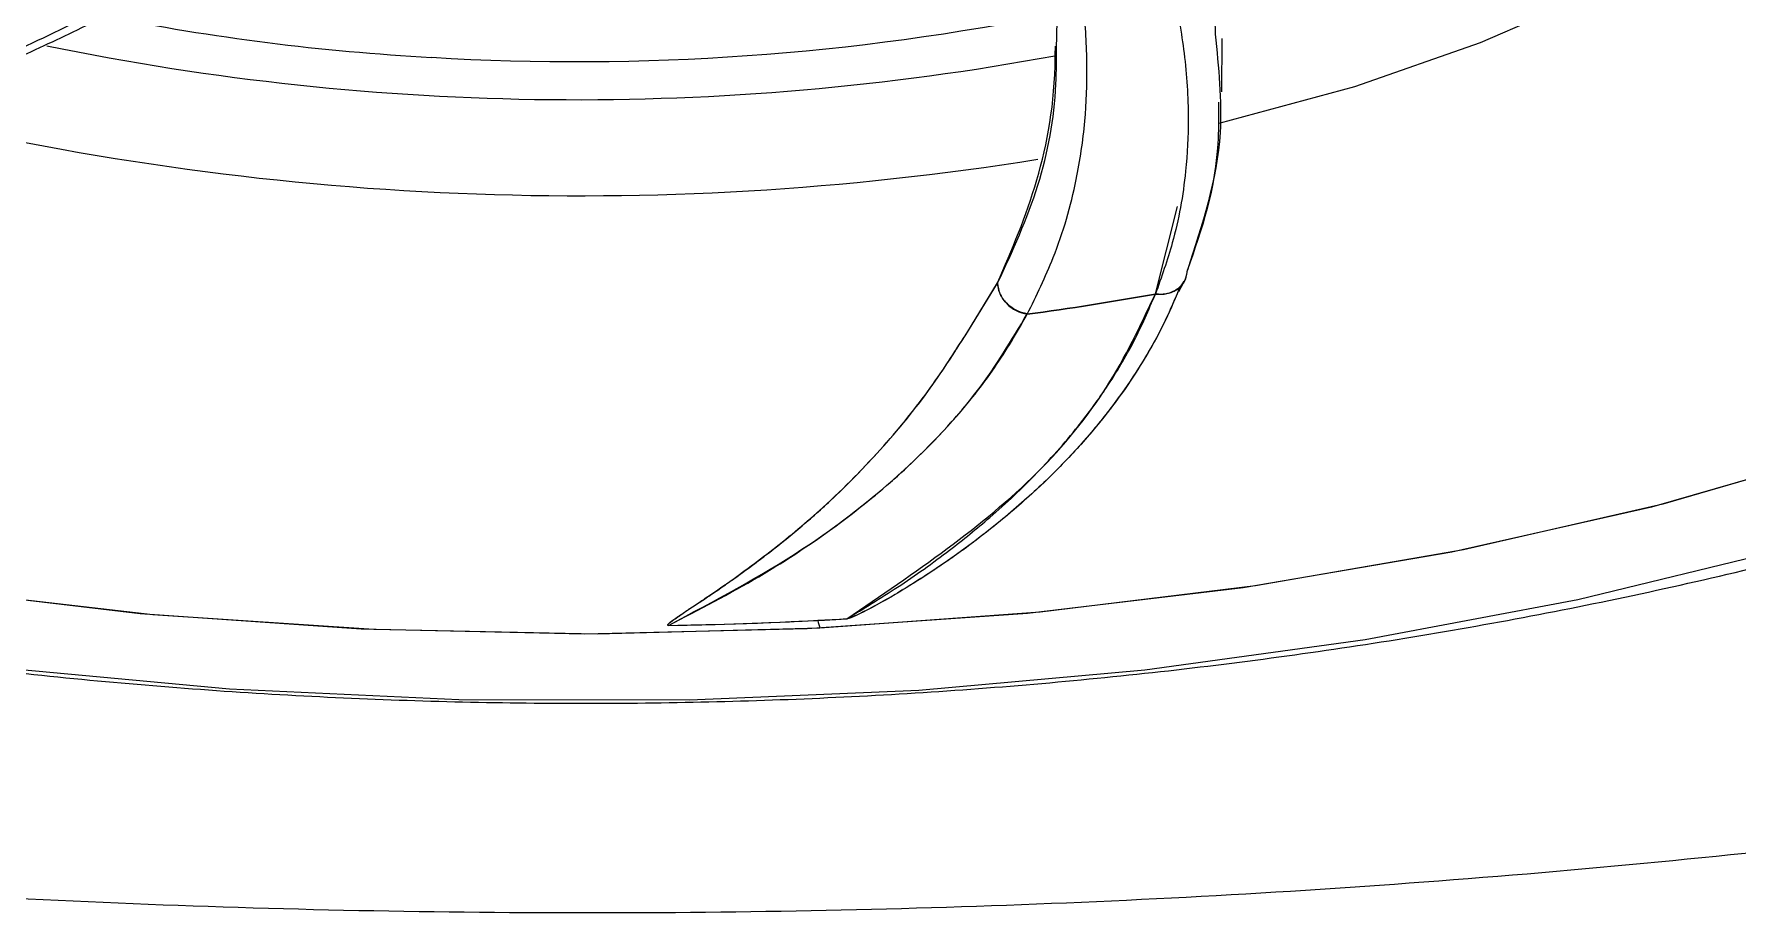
# Model space of a CAD drawing. Header units: inches. Extents: x 2 to 86, y -22 to 129.
# Drawn here: x 44.075 to 45.137, y 74.44 to 74.988 of the extents above; entities that cross this region are included whole.
import ezdxf

# ---------------------------------------------------------------- set-up
doc = ezdxf.new("R2010")
doc.units = ezdxf.units.IN
doc.header["$MEASUREMENT"] = 0
doc.layers.add('BDIM_CYAN', color=4, linetype='Continuous')

# ---------------------------------------------------------------- blocks, each defined once
blk = doc.blocks.new('2020 RHYTHM')
at = {"layer": 'BDIM_CYAN', "color": 3}
for p, q in [((42.4421, 73.9667), (42.4423, 74)), ((42.4007, 73.8408), (42.4146, 73.8953)), ((42.2824, 73.8151), (42.3023, 73.8473)), ((42.2831, 73.8162), (42.3023, 73.8475)), ((42.4154, 73.8422), (42.418, 73.8471)), ((42.416, 73.8439), (42.4186, 73.8488))]:
    blk.add_line(p, q, dxfattribs=at)
at = {"layer": 'BDIM_CYAN', "color": 3, "flags": 128}
for points in [[(42.7908, 73.6807), (42.6642, 73.6499), (42.5315, 73.625), (42.3941, 73.6061), (42.2531, 73.5935), (42.1101, 73.5873), (41.9663, 73.5876), (41.8232, 73.5943), (41.6821, 73.6074), (41.5443, 73.6268), (41.4113, 73.6522), (41.2843, 73.6834), (41.1645, 73.7202), (41.0531, 73.7622), (40.9511, 73.8089), (40.8596, 73.8599), (40.7793, 73.9148), (40.7112, 73.9729), (40.6558, 74.0338), (40.6136, 74.0969), (40.5851, 74.1615)], [(42.885, 74.2099), (42.8695, 74.1834), (42.8356, 74.141), (42.7914, 74.1007), (42.7374, 74.063), (42.6745, 74.0283), (42.6034, 73.9972), (42.5249, 73.9699), (42.4402, 73.9469)], [(42.885, 74.2099), (42.8695, 74.1834), (42.8356, 74.141), (42.7914, 74.1007), (42.7374, 74.063), (42.6745, 74.0283), (42.6034, 73.9972), (42.5249, 73.9699), (42.4402, 73.9469)], [(42.1914, 73.6322), (42.0525, 73.6286), (41.9133, 73.6314), (41.7754, 73.6406), (41.6401, 73.6562), (41.5089, 73.6779), (41.383, 73.7056), (41.2639, 73.739), (41.1526, 73.7776), (41.0504, 73.8212), (40.9583, 73.8693), (40.8772, 73.9214), (40.8079, 73.9769), (40.7513, 74.0353), (40.714, 74.0859)], [(42.8278, 73.7416), (42.7102, 73.7078), (42.5857, 73.6797), (42.4555, 73.6575), (42.3209, 73.6415), (42.1835, 73.6318), (42.0444, 73.6286), (41.9053, 73.6317), (41.7675, 73.6413), (41.6324, 73.6573), (41.5015, 73.6794), (41.376, 73.7074), (41.2572, 73.7411), (41.1465, 73.78), (41.0448, 73.8239), (40.9533, 73.8722), (40.8728, 73.9245), (40.8043, 73.9802), (40.7672, 74.0172)], [(43.3401, 74.0576), (43.3293, 74.0431), (43.2761, 73.9843), (43.2102, 73.9284), (43.1322, 73.8759), (43.0429, 73.8272), (42.9433, 73.783), (42.8344, 73.7437), (42.7172, 73.7096), (42.593, 73.6812), (42.4631, 73.6587), (42.3288, 73.6423), (42.1914, 73.6322)]]:
    blk.add_lwpolyline(points, dxfattribs=at)
at = {"layer": 'BDIM_CYAN', "color": 3}
for centre, radius, start, end in [((42.0268, 75.42), 1.4339, 258.6822, 266.8979), ((42.0398, 75.4949), 1.5094, 266.5596, 281.5213), ((42.0395, 75.6007), 1.6389, 258.3744, 280.4956), ((42.0413, 75.7115), 1.8096, 256.1238, 279.0986), ((42.0685, 75.6826), 1.8715, 277.7461, 280.2248), ((42.0685, 75.6823), 1.8714, 277.7463, 280.225), ((42.044, 76.5829), 2.9494, 271.0302, 273.192), ((42.0438, 76.5873), 2.9538, 271.0309, 272.8381), ((42.0452, 76.5587), 2.9251, 272.8402, 273.1943), ((43.5371, 74.0038), 1.396, 195.2301, 195.4382)]:
    blk.add_arc(centre, radius, start, end, dxfattribs=at)
for points, knots in [([(42.346, 74.2451), (42.3473, 74.2431), (42.3572, 74.2277), (42.3731, 74.1994), (42.3924, 74.1619), (42.4078, 74.1268), (42.4203, 74.0936), (42.4298, 74.0608), (42.4376, 74.0301), (42.4378, 74.0112), (42.438, 74.0027)], [0, 0, 0, 0, 0.024033, 0.185919, 0.342497, 0.478932, 0.615356, 0.751986, 0.889086, 1, 1, 1, 1]), ([(42.3226, 74.2288), (42.3383, 74.2025), (42.3708, 74.1482), (42.3978, 74.0818), (42.4125, 74.0289), (42.4195, 73.9897), (42.4219, 73.9523), (42.4199, 73.9127), (42.4134, 73.8761), (42.4045, 73.8512), (42.4008, 73.8406)], [0, 0, 0, 0, 0.191921, 0.39684, 0.49306, 0.5922, 0.698468, 0.786172, 0.909242, 1, 1, 1, 1]), ([(42.3391, 73.9966), (42.3393, 74.0025), (42.3399, 74.0224), (42.3356, 74.0575), (42.326, 74.1058), (42.3109, 74.1568), (42.2954, 74.1934), (42.2882, 74.2106)], [0, 0, 0, 0, 0.086323, 0.294527, 0.501619, 0.766724, 1, 1, 1, 1]), ([(42.3208, 73.828), (42.3265, 73.8397), (42.3398, 73.8668), (42.3513, 73.9072), (42.3573, 73.9474), (42.3586, 73.9835), (42.3565, 74.0194), (42.3514, 74.0541), (42.3414, 74.0988), (42.3242, 74.1512), (42.307, 74.1939), (42.2968, 74.214), (42.2966, 74.2144)], [0, 0, 0, 0, 0.102707, 0.238088, 0.335904, 0.42753, 0.521608, 0.612619, 0.690535, 0.855223, 0.996968, 1, 1, 1, 1]), ([(41.3561, 73.9584), (41.3941, 73.966), (41.469, 73.9809), (41.5626, 74.0101), (41.6392, 74.0396), (41.7014, 74.0676), (41.7658, 74.1013), (41.8272, 74.1378), (41.8663, 74.166), (41.8835, 74.1783)], [0, 0, 0, 0, 0.188837, 0.372, 0.49212, 0.611221, 0.729686, 0.881337, 1, 1, 1, 1]), ([(41.362, 73.9327), (41.3843, 73.937), (41.4362, 73.9468), (41.507, 73.9652), (41.5732, 73.9862), (41.6292, 74.007), (41.682, 74.0293), (41.7303, 74.0525), (41.7893, 74.084), (41.8528, 74.1225), (41.8988, 74.1563), (41.9193, 74.1715)], [0, 0, 0, 0, 0.103862, 0.240764, 0.33968, 0.432336, 0.527471, 0.619505, 0.698297, 0.864836, 1, 1, 1, 1]), ([(41.9567, 74.1665), (41.9321, 74.1453), (41.8786, 74.0994), (41.8007, 74.0492), (41.7305, 74.0112), (41.6749, 73.985), (41.6184, 73.9621), (41.5547, 73.9401), (41.492, 73.9219), (41.4459, 73.9117), (41.4264, 73.9073)], [0, 0, 0, 0, 0.178434, 0.386772, 0.484599, 0.585394, 0.693435, 0.782603, 0.907728, 1, 1, 1, 1]), ([(41.4294, 73.9049), (41.4687, 73.9141), (41.538, 73.9302), (41.6225, 73.9593), (41.6827, 73.9839), (41.7295, 74.0056), (41.7765, 74.03), (41.8318, 74.0623), (41.8988, 74.1073), (41.9431, 74.1445), (41.9678, 74.1652)], [0, 0, 0, 0, 0.184544, 0.325597, 0.423049, 0.499102, 0.579959, 0.688137, 0.826036, 1, 1, 1, 1]), ([(40.4424, 74.09), (40.4538, 74.08), (40.4986, 74.0405), (40.5848, 73.9792), (40.7019, 73.9054), (40.8296, 73.8383), (40.967, 73.7778), (41.1126, 73.725), (41.2643, 73.6806), (41.4196, 73.6449), (41.577, 73.6177), (41.7352, 73.5987), (41.894, 73.5876), (42.0529, 73.5842), (42.2117, 73.5884), (42.3701, 73.6003), (42.528, 73.6202), (42.6853, 73.6484), (42.8419, 73.6856), (42.9975, 73.7328), (43.1512, 73.791), (43.2947, 73.8577), (43.425, 73.9315), (43.5347, 74.0039), (43.5994, 74.0567), (43.628, 74.0801)], [0, 0, 0, 0, 0.013806, 0.05435, 0.096438, 0.140214, 0.185558, 0.231995, 0.278701, 0.325043, 0.370801, 0.415996, 0.460776, 0.505344, 0.549922, 0.594698, 0.639891, 0.685761, 0.73257, 0.780547, 0.829789, 0.880085, 0.923964, 0.966297, 1, 1, 1, 1]), ([(42.438, 74.0027), (42.4401, 73.982), (42.4455, 73.9306), (42.4299, 73.8836), (42.4207, 73.8556)], [0, 0, 0, 0, 0.402249, 1, 1, 1, 1]), ([(42.3023, 73.8473), (42.3116, 73.8674), (42.3298, 73.9071), (42.3391, 73.9579), (42.3391, 73.9882), (42.3391, 73.9966)], [0, 0, 0, 0, 0.42652, 0.840223, 1, 1, 1, 1]), ([(42.3023, 73.8475), (42.3112, 73.8682), (42.3288, 73.9093), (42.3383, 73.961), (42.3383, 73.9928), (42.3384, 73.9951)], [0, 0, 0, 0, 0.485245, 0.963035, 1, 1, 1, 1]), ([(42.4401, 73.9602), (42.4401, 73.9525), (42.4404, 73.9112), (42.4295, 73.8806), (42.4207, 73.8558)], [0, 0, 0, 0, 0.186219, 1, 1, 1, 1]), ([(42.4007, 73.8408), (42.402, 73.8407), (42.4046, 73.8405), (42.4084, 73.841), (42.412, 73.8423), (42.4152, 73.8442), (42.4177, 73.8468), (42.4201, 73.8505), (42.4204, 73.8537), (42.4207, 73.8558)], [0, 0, 0, 0, 0.121409, 0.249103, 0.380728, 0.513445, 0.644273, 0.770475, 1, 1, 1, 1]), ([(42.4008, 73.8406), (42.4032, 73.8405), (42.407, 73.8404), (42.4116, 73.8419), (42.4148, 73.8437), (42.4175, 73.8462), (42.42, 73.85), (42.4204, 73.8534), (42.4207, 73.8556)], [0, 0, 0, 0, 0.234643, 0.3624901, 0.4940523, 0.6264915, 0.7568555, 1, 1, 1, 1]), ([(39.9622, 73.8463), (39.9687, 73.8429), (39.9817, 73.8363), (40.0017, 73.8266), (40.0218, 73.8169), (40.0422, 73.8074), (40.0628, 73.7981), (40.0837, 73.7889), (40.1048, 73.7798), (40.1261, 73.7708), (40.1475, 73.762), (40.1693, 73.7534), (40.1911, 73.7448), (40.2132, 73.7364), (40.2355, 73.7281), (40.258, 73.72), (40.2806, 73.712), (40.3034, 73.7041), (40.3264, 73.6964), (40.3496, 73.6888), (40.4036, 73.6715), (40.4907, 73.6456), (40.6143, 73.6132), (40.7419, 73.5838), (40.9181, 73.5484), (41.1484, 73.5114), (41.4374, 73.4793), (41.7343, 73.4596), (42.0355, 73.4528), (42.3368, 73.4586), (42.6336, 73.4771), (42.9225, 73.508), (43.1528, 73.5439), (43.329, 73.5784), (43.4566, 73.6071), (43.5801, 73.6388), (43.6745, 73.6662), (43.7423, 73.6877), (43.7859, 73.7022), (43.8288, 73.7171), (43.8711, 73.7326), (43.9127, 73.7485), (43.9535, 73.7649), (43.9936, 73.7818), (44.0329, 73.7992), (44.0713, 73.8171), (44.0961, 73.8293), (44.1085, 73.8355)], [0, 0, 0, 0, 0.006807, 0.013588, 0.020343, 0.027072, 0.033775, 0.040453, 0.047106, 0.053733, 0.060335, 0.066913, 0.073466, 0.079994, 0.086499, 0.092979, 0.099436, 0.105869, 0.11228, 0.118667, 0.125032, 0.156606, 0.187937, 0.219072, 0.25006, 0.312731, 0.375045, 0.437539, 0.500002, 0.562448, 0.624958, 0.687239, 0.74994, 0.780905, 0.812034, 0.843376, 0.874969, 0.887085, 0.899284, 0.911566, 0.923933, 0.936386, 0.948927, 0.961558, 0.974279, 0.987093, 1, 1, 1, 1]), ([(42.4161, 73.8449), (42.4131, 73.838), (42.407, 73.8236), (42.3954, 73.8022), (42.3812, 73.7803), (42.3642, 73.7579), (42.344, 73.7353), (42.3204, 73.7126), (42.2971, 73.6932), (42.276, 73.6776), (42.259, 73.666), (42.2404, 73.6544), (42.2251, 73.6456), (42.2136, 73.6399), (42.2101, 73.6385), (42.2089, 73.6382), (42.2084, 73.6381), (42.2082, 73.6381), (42.2082, 73.6381)], [0, 0, 0, 0, 0.08091, 0.167374, 0.259551, 0.357599, 0.46167, 0.57191, 0.688455, 0.761739, 0.82713, 0.884508, 0.967922, 0.990246, 0.99664, 0.998677, 0.999421, 1, 1, 1, 1]), ([(42.4154, 73.8434), (42.4123, 73.8361), (42.4057, 73.8207), (42.3937, 73.7994), (42.3809, 73.7799), (42.3672, 73.7618), (42.3463, 73.7374), (42.3178, 73.7097), (42.2856, 73.6842), (42.2607, 73.667), (42.2399, 73.654), (42.2243, 73.6451), (42.2133, 73.6398), (42.21, 73.6385), (42.2089, 73.6382), (42.2085, 73.6381), (42.2083, 73.6381), (42.2082, 73.6381)], [0, 0, 0, 0, 0.085451, 0.180065, 0.262335, 0.334479, 0.419348, 0.596916, 0.738973, 0.824588, 0.88923, 0.970001, 0.990797, 0.996799, 0.99873, 0.999442, 1, 1, 1, 1]), ([(42.2082, 73.6381), (42.2507, 73.6669), (42.3145, 73.7102), (42.3728, 73.7815), (42.3914, 73.821), (42.4007, 73.8408)], [0, 0, 0, 0, 0.499972, 0.750041, 1, 1, 1, 1]), ([(42.2082, 73.6381), (42.2189, 73.6446), (42.2413, 73.6582), (42.2709, 73.6794), (42.3002, 73.7031), (42.328, 73.7293), (42.3519, 73.7566), (42.3719, 73.7841), (42.3879, 73.8107), (42.3965, 73.8307), (42.4008, 73.8406)], [0, 0, 0, 0, 0.1189744, 0.2502132, 0.3590512, 0.5002757, 0.6497203, 0.7501819, 0.8767226, 1, 1, 1, 1]), ([(42.3208, 73.8282), (42.3184, 73.8288), (42.3136, 73.8301), (42.3074, 73.8349), (42.3032, 73.841), (42.3026, 73.8454), (42.3023, 73.8475)], [0, 0, 0, 0, 0.243747, 0.504295, 0.76245, 1, 1, 1, 1]), ([(42.3023, 73.8473), (42.3026, 73.8451), (42.3032, 73.8408), (42.3075, 73.8346), (42.3136, 73.8299), (42.3185, 73.8286), (42.3208, 73.828)], [0, 0, 0, 0, 0.24063, 0.5, 0.75937, 1, 1, 1, 1]), ([(42.097, 73.634), (42.1257, 73.6492), (42.1803, 73.6783), (42.2436, 73.7283), (42.2904, 73.7775), (42.3111, 73.812), (42.3208, 73.8282)], [0, 0, 0, 0, 0.292679, 0.556946, 0.792739, 1, 1, 1, 1]), ([(42.097, 73.634), (42.1161, 73.6439), (42.1545, 73.6637), (42.2025, 73.6958), (42.2429, 73.7287), (42.2747, 73.761), (42.3011, 73.794), (42.3143, 73.8167), (42.3208, 73.828)], [0, 0, 0, 0, 0.1929085, 0.386631, 0.5480088, 0.7097454, 0.856105, 1, 1, 1, 1]), ([(42.097, 73.634), (42.0969, 73.634), (42.0968, 73.634), (42.0967, 73.634), (42.0966, 73.634), (42.0966, 73.634), (42.0965, 73.6341), (42.0965, 73.6342), (42.0966, 73.6345), (42.0976, 73.6357), (42.1013, 73.6383), (42.108, 73.6429), (42.116, 73.6482), (42.1242, 73.6536), (42.1317, 73.6588), (42.1399, 73.6645), (42.1486, 73.6709), (42.1615, 73.6806), (42.1783, 73.6941), (42.2019, 73.7149), (42.2296, 73.743), (42.2583, 73.7776), (42.2752, 73.8039), (42.2831, 73.8162)], [0, 0, 0, 0, 0.000488, 0.0007, 0.000907, 0.001121, 0.001355, 0.001914, 0.003532, 0.005918, 0.023647, 0.05472, 0.099082, 0.129606, 0.163252, 0.199986, 0.239766, 0.282552, 0.37952, 0.4809, 0.638236, 0.830506, 1, 1, 1, 1]), ([(42.097, 73.634), (42.097, 73.634), (42.0969, 73.634), (42.0968, 73.634), (42.0967, 73.634), (42.0966, 73.634), (42.0966, 73.6341), (42.0965, 73.6341), (42.0965, 73.6343), (42.0967, 73.6346), (42.0981, 73.6361), (42.1015, 73.6384), (42.1066, 73.642), (42.1128, 73.6461), (42.1217, 73.652), (42.1332, 73.6599), (42.1473, 73.67), (42.168, 73.6857), (42.1974, 73.7103), (42.2304, 73.7438), (42.2598, 73.78), (42.2753, 73.804), (42.2824, 73.8151)], [0, 0, 0, 0, 0.000296, 0.000557, 0.000798, 0.001036, 0.001288, 0.001571, 0.002264, 0.004305, 0.007322, 0.029667, 0.051093, 0.078872, 0.112962, 0.169577, 0.234058, 0.306257, 0.459547, 0.666731, 0.846468, 1, 1, 1, 1])]:
    blk.add_open_spline(points, degree=3, knots=knots, dxfattribs=at)

msp = doc.modelspace()

# ---------------------------------------------------------------- block references
msp.add_blockref('2020 RHYTHM', (2.3733, 0.9854))

doc.saveas('drawing.dxf')
